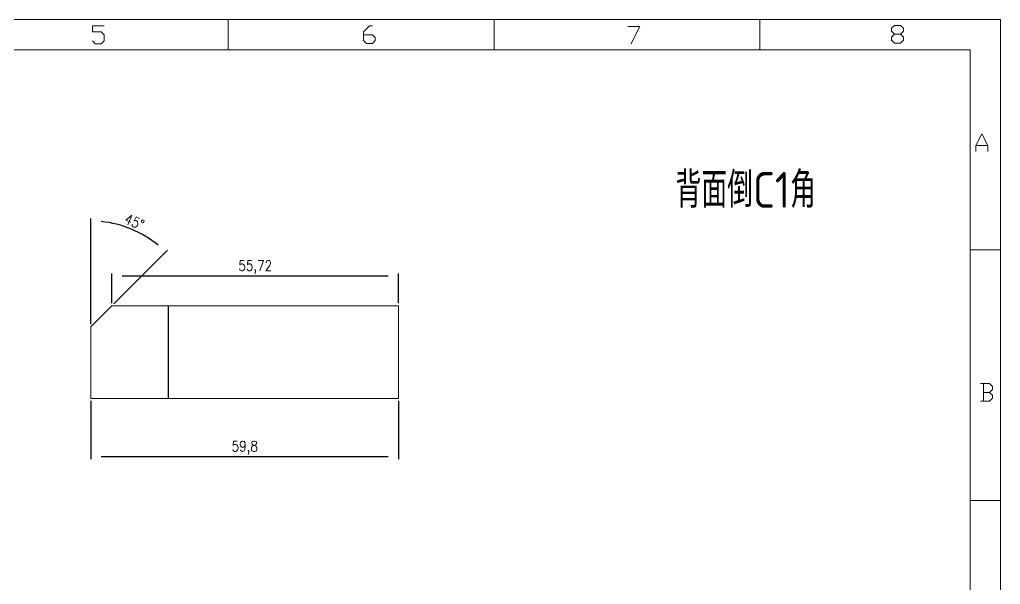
# Model space of a CAD drawing. Header units: millimetres. Extents: x 88508 to 142116, y -5268 to 20283.
# Drawn here: x 102473.7 to 102664.4, y -2907.1 to -2797.3 of the extents above; entities that cross this region are included whole.
import ezdxf
from ezdxf.enums import TextEntityAlignment as Align

# ---------------------------------------------------------------- set-up
doc = ezdxf.new("R2010")
doc.units = ezdxf.units.MM
for name, color, linetype in [('DIE_P', 2, 'Continuous'), ('DIM', 4, 'Continuous'), ('TEXT', 4, 'Continuous')]:
    doc.layers.add(name, color=color, linetype=linetype)
doc.styles.add('gbenor', font='gbenor.shx', dxfattribs={"bigfont": 'gbcbig.shx'})
doc.styles.add('GBENOR_', font='gbenor.shx', dxfattribs={"bigfont": 'gbcbig'})
doc.styles.get("Standard").update_dxf_attribs({"font": 'txt.shx', "width": 0.85, "bigfont": 'ctxt.shx'})
doc.styles.add('TXT', font='txt.shx', dxfattribs={"width": 0.8, "bigfont": 'ctxt.shx'})
doc.dimstyles.new('T-2-WX', dxfattribs={"dimtxt": 2, "dimasz": 2, "dimexe": 0.5, "dimexo": 0.5, "dimgap": 0.5, "dimtad": 1, "dimtxsty": 'Standard', "dimblk": 'OPEN30', "dimcen": 0, "dimazin": 3, "dimtfac": 1, "dimtmove": 0, "dimatfit": 3, "dimldrblk": 'OPEN30', "dimlwd": -1, "dimlwe": -1})

# ---------------------------------------------------------------- blocks, each defined once
blk = doc.blocks.new('U40')
at = {"color": 254, "lineweight": 18}
for p, q in [((0, 1783.5), (2530.2, 1783.5)), ((1589.1, 1783.5), (1589.1, 1746.5)), ((1913.1, 1783.5), (1913.1, 1746.5)), ((2237.1, 1783.5), (2237.1, 1746.5)), ((2530.2, 1783.5), (2530.2, 0)), ((37, 1746.5), (2493.2, 1746.5)), ((2493.2, 1746.5), (2493.2, 37)), ((2493.2, 1502.7), (2530.2, 1502.7)), ((2493.2, 1197.2), (2530.2, 1197.2))]:
    blk.add_line(p, q, dxfattribs=at)
at = {"color": 92, "lineweight": 18}
for points in [[(1423.4, 1757.7), (1427, 1754.1), (1434.2, 1754.1), (1437.8, 1757.7), (1437.8, 1764.9), (1434.2, 1768.5), (1423.4, 1768.5), (1423.4, 1775.7), (1437.8, 1775.7)], [(1753.9, 1765.1), (1764.7, 1765.1), (1768.3, 1761.5), (1768.3, 1757.9), (1764.7, 1754.3), (1757.5, 1754.3), (1753.9, 1757.9), (1753.9, 1768.7), (1761.1, 1775.9), (1764.7, 1775.9)], [(2076.2, 1775.2), (2090.6, 1775.2), (2079.8, 1753.6)], [(2408.4, 1765.7), (2412, 1762.1), (2412, 1758.5), (2408.4, 1754.9), (2401.2, 1754.9), (2397.6, 1758.5), (2397.6, 1762.1), (2401.2, 1765.7), (2408.4, 1765.7), (2412, 1769.3), (2412, 1772.9), (2408.4, 1776.5), (2401.2, 1776.5), (2397.6, 1772.9), (2397.6, 1769.3), (2401.2, 1765.7)], [(2500.4, 1622.8), (2500.4, 1630), (2507.6, 1644.4), (2514.8, 1630), (2514.8, 1622.8)], [(2500.4, 1630), (2514.8, 1630)], [(2516.9, 1329), (2520.5, 1332.6), (2520.5, 1336.2), (2516.9, 1339.8), (2506.1, 1339.8)], [(2509.7, 1339.8), (2509.7, 1318.2)], [(2506.1, 1318.2), (2516.9, 1318.2), (2520.5, 1321.8), (2520.5, 1325.4), (2516.9, 1329), (2509.7, 1329)]]:
    blk.add_lwpolyline(points, dxfattribs=at)
at = {"lineweight": 18, "style": 'GBENOR_'}
blk.add_attdef('文档路径', (2126, 386.9), '', height=17.8, dxfattribs=at)
at = {"lineweight": 20, "style": 'TXT'}
for tag, height, p in [('18-**-**', 16.3, (1866.6, 256.2)), ('客户名称', 16.1, (1741.1, 134, 0)), ('料厚:', 16.1, (1741.3, 93.2, 0))]:
    blk.add_attdef(tag, text='', height=height, dxfattribs=at).set_placement(p, align=Align.MIDDLE)
for tag, p, height in [('88888', (1850.9, 207.5), 14.9), ('材质:', (1691.2, 168, 0), 16.1), ('核准', (1869.4, 127.5, 0), 16.1), ('设计', (1868.8, 88.3, 0), 16.1), ('绘图', (1868.2, 49.1, 0), 16.1)]:
    blk.add_attdef(tag, p, '', height=height, dxfattribs=at)
for tag, p, height, width in [('3', (2234.7, 206.9), 15.8, 0.7), ('4', (2234.7, 167.4), 15.8, 0.7), ('核准日期', (2041.1, 124.2, 0), 16.1, 0.68), ('设计日期', (2041.1, 84.5, 0), 16.1, 0.68), ('1', (2251.9, 85.9), 14.6, 0.7), ('绘图日期', (2040.9, 46.4, 0), 16.1, 0.68), ('2', (2235, 49.2), 14.6, 0.7)]:
    blk.add_attdef(tag, p, '', height=height, dxfattribs=dict(at, width=width))
blk = doc.blocks.new('*D7889')
at = {"layer": 'Defpoints', "color": 0}
for p in [(102487.61, -2870.97), (102547.41, -2870.97), (102547.41, -2882.27)]:
    blk.add_point(p, dxfattribs=at)
at = {"layer": 'DIM', "color": 0}
for p, q in [((102487.61, -2871.47), (102487.61, -2882.77)), ((102547.41, -2871.47), (102547.41, -2882.77)), ((102489.61, -2882.27), (102545.41, -2882.27))]:
    blk.add_line(p, q, dxfattribs=at)
at = {"layer": 'DIM', "color": 0, "insert": (102517.51, -2880.58), "char_height": 2, "attachment_point": 5}
blk.add_mtext('59,8', dxfattribs=at)
blk = doc.blocks.new('_Open30')
blk = doc.blocks.new('*D7890')
at = {"layer": 'Defpoints', "color": 0}
for p in [(102497.88, -2839.26), (102491.69, -2852.97), (102487.61, -2857.05), (102487.61, -2857.05), (102487.61, -2870.97)]:
    blk.add_point(p, dxfattribs=at)
at = {"layer": 'DIM', "color": 0}
for p, q in [((102487.61, -2856.55), (102487.61, -2836)), ((102492.04, -2852.62), (102502.49, -2842.17))]:
    blk.add_line(p, q, dxfattribs=at)
blk.add_arc((102487.61, -2857.05), 20.55, 50.5793, 84.4207, dxfattribs=at)
at = {"layer": 'DIM', "color": 0, "insert": (102496.06, -2836.64), "char_height": 2, "attachment_point": 5, "rotation": 337.5}
blk.add_mtext('45%%d', dxfattribs=at)
blk = doc.blocks.new('*D7891')
at = {"layer": 'Defpoints', "color": 0}
for p in [(102547.41, -2847.16), (102491.69, -2852.97), (102547.41, -2852.97)]:
    blk.add_point(p, dxfattribs=at)
at = {"layer": 'DIM', "color": 0}
for p, q in [((102491.69, -2852.47), (102491.69, -2846.66)), ((102493.69, -2847.16), (102545.41, -2847.16)), ((102547.41, -2852.47), (102547.41, -2846.66))]:
    blk.add_line(p, q, dxfattribs=at)
at = {"layer": 'DIM', "color": 0, "insert": (102519.55, -2845.47), "char_height": 2, "attachment_point": 5}
blk.add_mtext('55,72', dxfattribs=at)

msp = doc.modelspace()

# ---------------------------------------------------------------- linework, layer by layer
at = {"layer": 'DIE_P'}
msp.add_line((102502.607, -2852.971), (102502.607, -2870.971), dxfattribs=at)
at = {"layer": 'DIE_P', "color": 2, "linetype": 'Continuous', "lineweight": 15}
msp.add_lwpolyline([(102487.607, -2870.971), (102547.407, -2870.971), (102547.407, -2852.971), (102491.687, -2852.971), (102487.607, -2857.051)], close=True, dxfattribs=at)

# ---------------------------------------------------------------- block references
at = {"ltscale": 3, "xscale": 0.1594925459866421, "yscale": 0.1594925459866421, "zscale": 0.1594925459866421}
msp.add_blockref('U40', (102260.856, -3081.771), dxfattribs=at)

# ---------------------------------------------------------------- texts
at = {"layer": 'TEXT', "color": 4, "lineweight": 18, "style": 'gbenor'}
msp.add_text('背面倒C1角', height=6.9635, dxfattribs=at).set_placement((102601.266, -2833.915))

# ---------------------------------------------------------------- dimensions: what is measured, and where the dimension line sits
at = {"layer": 'DIM'}
dim = msp.add_angular_dim_2l(base=(102497.88, -2839.257), line1=((102491.687, -2852.971), (102487.607, -2857.051)), line2=((102487.607, -2857.051), (102487.607, -2870.971)), dimstyle='T-2-WX', dxfattribs=at)
dim.commit()
dim.dimension.update_dxf_attribs({"geometry": '*D7890', "text_midpoint": (102496.062, -2836.639)})
for base, p1, p2, picture, middle in [((102547.407, -2847.157), (102491.687, -2852.971), (102547.407, -2852.971), '*D7891', (102519.547, -2845.467)), ((102547.407, -2882.274), (102487.607, -2870.971), (102547.407, -2870.971), '*D7889', (102517.507, -2880.584))]:
    dim = msp.add_linear_dim(base=base, p1=p1, p2=p2, dimstyle='T-2-WX', dxfattribs=at)
    dim.commit()
    dim.dimension.update_dxf_attribs({"geometry": picture, "text_midpoint": middle})

doc.saveas('drawing.dxf')
